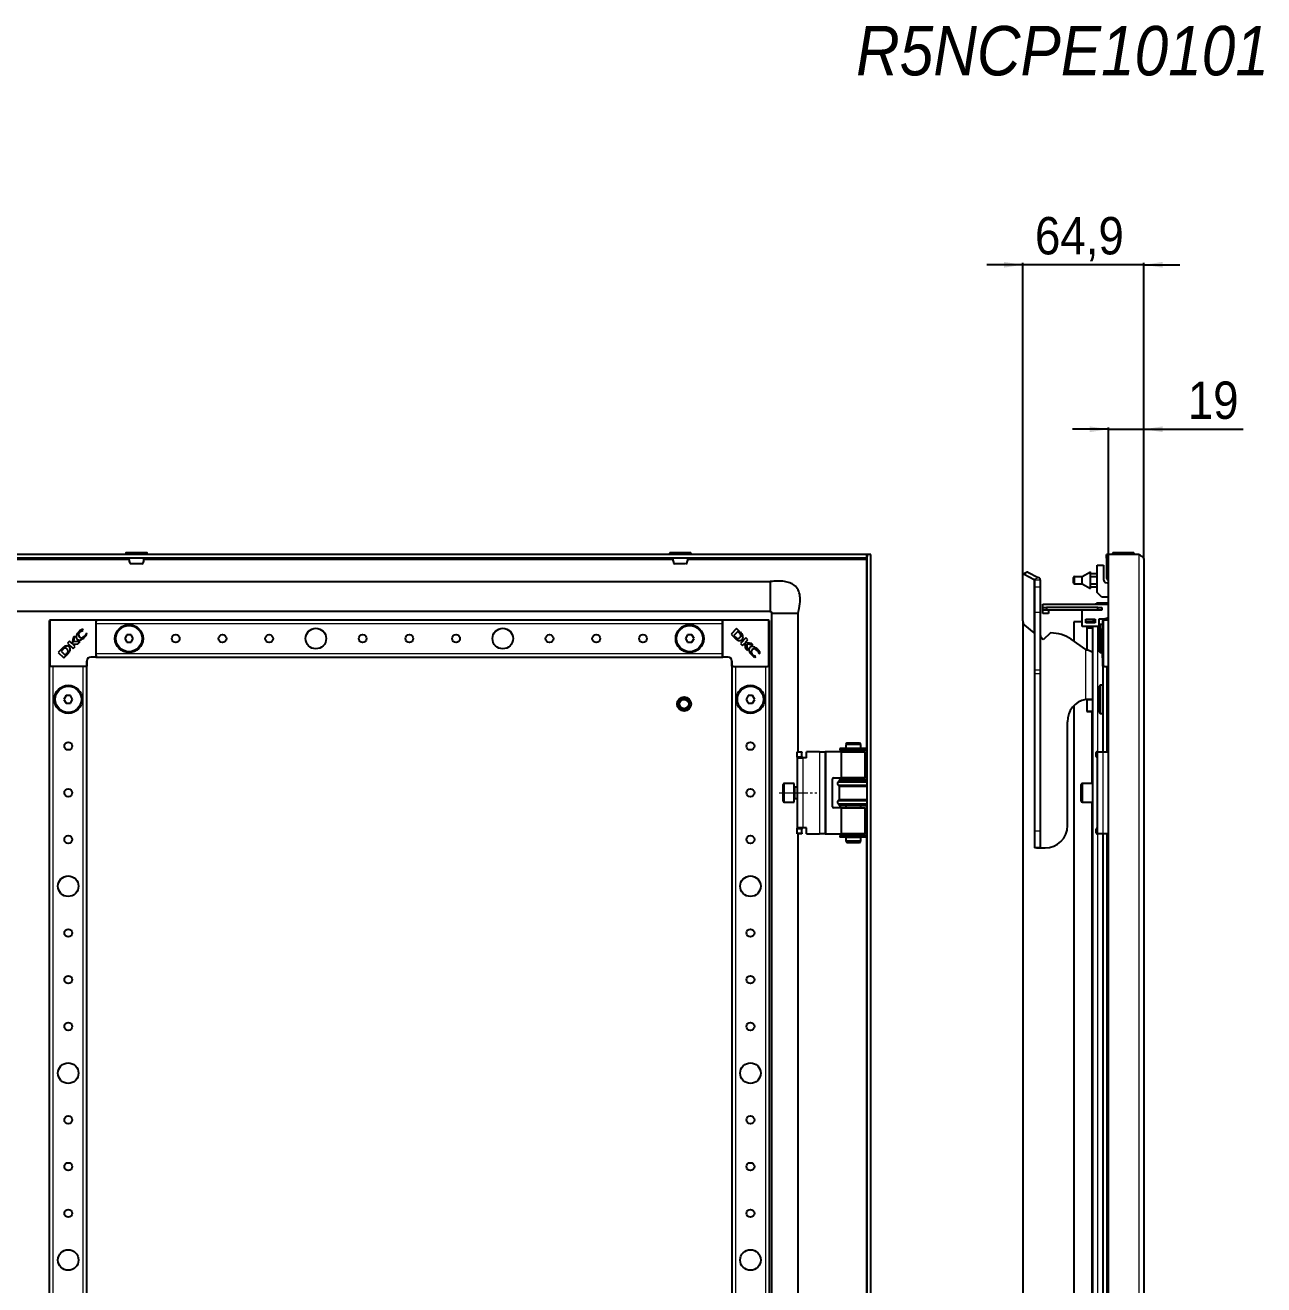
# Model space of a CAD drawing. Header units: millimetres. Extents: x -834 to 1639, y -465 to 1013.
# Drawn here: x -192 to 470, y 339 to 1013 of the extents above; entities that cross this region are included whole.
import ezdxf

# ---------------------------------------------------------------- set-up
doc = ezdxf.new("R2010")
doc.units = ezdxf.units.MM
doc.linetypes.add('SLD-Осевая', pattern=[19.05, 15.24, -1.27, 1.27, -1.27])
doc.linetypes.add('SLD-Сплошная', pattern=[0])
doc.layers.add('FORMAT', color=7, linetype='SLD-Сплошная')
doc.styles.add('SLDTEXTSTYLE0', font='GOTHICI.TTF', dxfattribs={"width": 0.913})
doc.styles.add('SLDTEXTSTYLE1', font='GOTHIC.TTF', dxfattribs={"width": 0.913})
doc.dimstyles.new('SLDDIMSTYLE1', dxfattribs={"dimtxt": 20, "dimasz": 10, "dimexe": 0, "dimexo": 0.0625, "dimgap": 5, "dimtad": 2, "dimdec": 1, "dimrnd": 1e-09, "dimzin": 12, "dimdsep": 46, "dimtxsty": 'SLDTEXTSTYLE0', "dimsah": 1, "dimcen": 0.09, "dimadec": 0, "dimazin": 3, "dimtfac": 1, "dimtmove": 0, "dimatfit": 0, "dimfxl": 0, "dimfrac": 2, "dimtolj": 1, "dimtzin": 12, "dimarcsym": 0})

# ---------------------------------------------------------------- blocks, each defined once
blk = doc.blocks.new('_D_3')
at = {"layer": 'FORMAT'}
for p, q in [((341.45, 884.85), (322.22, 884.85)), ((341.45, 718.78), (341.45, 885.85)), ((406.32, 884.85), (341.45, 884.85)), ((406.32, 727.26), (406.32, 885.85)), ((406.32, 884.85), (425.55, 884.85))]:
    blk.add_line(p, q, dxfattribs=at)
for points in [[(341.45, 884.85), (331.45, 886.39), (331.45, 883.31)], [(406.32, 884.85), (416.32, 883.31), (416.32, 886.39)]]:
    blk.add_solid(points, dxfattribs=at)
at = {"layer": 'FORMAT', "insert": (348.02, 910.4), "char_height": 20, "attachment_point": 1, "style": 'SLDTEXTSTYLE1'}
blk.add_mtext('64,9', dxfattribs=at)
blk = doc.blocks.new('_D_4')
at = {"layer": 'FORMAT'}
for p, q in [((387.32, 796.85), (368.09, 796.85)), ((387.32, 729.86), (387.32, 797.85)), ((387.32, 796.85), (406.32, 796.85)), ((406.32, 727.26), (406.32, 797.85)), ((406.32, 796.85), (459.35, 796.85))]:
    blk.add_line(p, q, dxfattribs=at)
for points in [[(387.32, 796.85), (377.32, 798.39), (377.32, 795.31)], [(406.32, 796.85), (416.32, 795.31), (416.32, 798.39)]]:
    blk.add_solid(points, dxfattribs=at)
at = {"layer": 'FORMAT', "insert": (429.8, 822.4), "char_height": 20, "attachment_point": 1, "style": 'SLDTEXTSTYLE1'}
blk.add_mtext('19', dxfattribs=at)
blk = doc.blocks.new('_D_5')
at = {"layer": 'FORMAT'}
for p, q in [((341.45, 694.28), (341.45, -365.15)), ((426.53, 175.34), (426.53, -365.15)), ((341.45, -364.15), (322.22, -364.15)), ((426.53, -364.15), (341.45, -364.15)), ((426.53, -364.15), (445.76, -364.15))]:
    blk.add_line(p, q, dxfattribs=at)
for points in [[(341.45, -364.15), (331.45, -362.61), (331.45, -365.69)], [(426.53, -364.15), (436.53, -365.69), (436.53, -362.61)]]:
    blk.add_solid(points, dxfattribs=at)
at = {"layer": 'FORMAT', "insert": (358.13, -338.6), "char_height": 20, "attachment_point": 1, "style": 'SLDTEXTSTYLE1'}
blk.add_mtext('85,1', dxfattribs=at)

msp = doc.modelspace()

# ---------------------------------------------------------------- linework, layer by layer
at = {"color": 7, "linetype": 'SLD-Сплошная', "lineweight": 25}
for p, q in [((257.98, 729.85), (-232.42, 729.85)), ((257.98, 727.85), (-232.42, 727.85)), ((-138.47, 730.6), (-138.47, 729.85)), ((-138.22, 730.85), (-135.73, 730.85)), ((-135.73, 730.85), (-127.22, 730.85)), ((-126.97, 729.85), (-126.97, 730.6)), ((152.53, 730.6), (152.53, 729.85)), ((152.78, 730.85), (163.78, 730.85)), ((164.03, 729.85), (164.03, 730.6)), ((257.87, 727.85), (257.68, 727.25)), ((257.98, 727.85), (257.98, 729.85)), ((260.28, 729.85), (258.28, 729.85)), ((258.28, -225.15), (258.28, 729.85)), ((260.28, -225.15), (260.28, 729.85)), ((386.32, 727.85), (386.32, 729.85)), ((387.32, 729.85), (386.32, 729.85)), ((387.32, 727.85), (386.32, 727.85)), ((386.32, 727.85), (386.32, 717.21)), ((387.32, -225.15), (387.32, 729.85)), ((403.72, 729.85), (387.32, 729.85)), ((389.57, 730.6), (389.57, 729.85)), ((389.82, 730.85), (400.82, 730.85)), ((401.07, 729.85), (401.07, 730.6)), ((-129.64, 724.85), (-135.83, 724.85)), ((381.22, 709.55), (381.22, 724.05)), ((381.22, 724.05), (384.72, 724.05)), ((384.72, 724.05), (384.72, 716.33)), ((406.32, 727.25), (406.32, -222.55)), ((-226.72, 715.35), (206.28, 715.35)), ((341.45, 694.29), (341.45, 718.77)), ((343.83, 720.37), (341.71, 719.31)), ((342.16, 719.28), (347.66, 716.54)), ((344.28, 720.35), (349.78, 717.6)), ((347.83, 716.32), (347.83, 712.31)), ((350.83, 716.32), (350.83, 712.31)), ((368.72, 714.59), (368.72, 717.6)), ((369.22, 718.1), (373.22, 718.1)), ((373.22, 718.1), (377.72, 720.59)), ((373.22, 714.09), (373.22, 718.1)), ((377.72, 718.03), (377.72, 720.59)), ((377.72, 719.59), (381.22, 719.59)), ((377.72, 718.09), (381.22, 718.09)), ((377.72, 714.15), (377.72, 718.03)), ((385.81, 714.89), (387.32, 714.45)), ((386.32, 717.21), (387.32, 715.88)), ((347.83, 712.31), (347.83, 698.8)), ((350.83, 712.31), (350.83, 698.8)), ((369.22, 714.09), (373.22, 714.09)), ((373.22, 714.09), (377.72, 711.59)), ((377.72, 711.59), (377.72, 714.15)), ((377.72, 714.09), (381.22, 714.09)), ((377.72, 712.59), (381.22, 712.59)), ((383.72, 707.05), (381.22, 709.55)), ((352.22, 701.55), (352.22, 703.25)), ((352.22, 703.25), (387.32, 703.25)), ((352.22, 700.05), (352.22, 701.55)), ((352.22, 701.55), (354.22, 701.55)), ((354.22, 701.55), (354.22, 700.05)), ((381.72, 701.55), (354.22, 701.55)), ((380.82, 703.25), (380.82, 703.85)), ((380.82, 703.85), (381.31, 703.85)), ((381.31, 703.85), (381.31, 703.25)), ((387.32, 703.85), (381.31, 703.85)), ((381.72, 700.05), (381.72, 701.55)), ((381.72, 701.55), (383.72, 701.55)), ((387.32, 707.05), (383.72, 707.05)), ((383.72, 701.55), (383.72, 700.05)), ((206.28, 699.35), (-223.97, 699.35)), ((-179.22, 670.15), (-179.22, 694.55)), ((-178.92, 694.85), (-154.52, 694.85)), ((-154.22, 694.85), (180.78, 694.85)), ((-154.22, 694.55), (-154.22, 694.85)), ((-154.22, 694.55), (-154.22, 693.91)), ((180.78, 694.55), (180.78, 694.85)), ((180.78, 693.91), (180.78, 694.55)), ((181.08, 694.85), (205.48, 694.85)), ((205.78, 694.55), (205.78, 670.15)), ((207.28, -193.65), (207.28, 698.35)), ((221.28, 624.35), (221.28, 698.35)), ((347.83, 698.8), (347.83, 667.91)), ((350.83, 698.8), (350.83, 667.91)), ((352.22, 698.25), (352.22, 700.05)), ((354.22, 700.05), (352.22, 700.05)), ((355.22, 698.25), (352.22, 698.25)), ((381.72, 700.05), (354.22, 700.05)), ((355.22, 700.05), (355.22, 698.25)), ((373.22, 691.25), (373.22, 700.05)), ((375.22, 693.25), (375.22, 695.25)), ((375.22, 695.25), (380.22, 695.25)), ((380.22, 695.25), (380.22, 693.25)), ((383.72, 700.05), (381.72, 700.05)), ((385.07, 695.25), (382.22, 695.25)), ((382.22, 695.25), (382.22, 691.25)), ((384.32, 670.15), (384.32, 694.55)), ((384.62, 694.85), (387.32, 694.85)), ((387.32, 695.9), (385.07, 695.25)), ((-161.29, 689.31), (-161.62, 690)), ((-161.42, 689.17), (-161.29, 689.31)), ((-159.47, 687.74), (-159.58, 687.63)), ((-159.23, 687.23), (-159.47, 687.74)), ((-154.22, 692.85), (-154.22, 693.91)), ((-154.22, 676.85), (-154.22, 692.85)), ((180.78, 692.85), (180.78, 693.91)), ((180.78, 676.85), (180.78, 692.85)), ((188.38, 690.21), (185.42, 687.25)), ((189.09, 688.68), (186.9, 686.5)), ((190.37, 688.21), (188.38, 690.21)), ((189.83, 687.96), (189.09, 688.68)), ((347.66, 688.01), (342.54, 692.06)), ((356.37, 687.85), (352.43, 684.21)), ((368.82, 693.85), (368.82, 683.54)), ((373.22, 693.85), (368.82, 693.85)), ((382.22, 691.25), (373.22, 691.25)), ((378.22, 693.85), (375.22, 693.85)), ((380.22, 693.25), (375.22, 693.25)), ((378.82, 690.7), (375.82, 690.7)), ((375.82, 690.7), (375.82, 690.17)), ((375.82, 690.17), (375.82, 678.88)), ((378.82, 693.85), (378.22, 693.85)), ((378.82, 693.85), (378.82, 693.25)), ((378.82, 691.25), (378.82, -159.91)), ((382.82, 692.35), (382.32, 691.85)), ((382.32, 677.85), (382.32, 691.85)), ((384.32, 692.35), (382.82, 692.35)), ((382.82, 692.35), (382.82, 677.35)), ((384.12, 690.21), (384.32, 690.21)), ((384.12, 688.21), (384.12, 690.21)), ((384.12, 688.21), (384.32, 688.21)), ((384.12, 686.25), (384.12, 688.21)), ((-168.53, 683.51), (-169.57, 682.46)), ((-169.57, 682.46), (-166.61, 679.5)), ((-167.14, 682.12), (-168.53, 683.51)), ((-166.65, 685.39), (-167.14, 682.12)), ((-166.8, 681.81), (-164.14, 681.98)), ((-165.55, 680.56), (-166.8, 681.81)), ((-165.85, 686.18), (-166.65, 685.39)), ((-166.32, 683.09), (-165.85, 686.18)), ((-162.85, 683.27), (-166.32, 683.09)), ((-164.14, 681.98), (-162.85, 683.27)), ((-137.88, 686.85), (-139.03, 684.85)), ((-139.03, 684.85), (-137.88, 682.85)), ((-135.57, 686.85), (-137.88, 686.85)), ((-137.88, 682.85), (-135.57, 682.85)), ((-134.41, 684.85), (-135.57, 686.85)), ((-135.57, 682.85), (-134.41, 684.85)), ((162.12, 686.85), (160.97, 684.85)), ((160.97, 684.85), (162.12, 682.85)), ((164.43, 686.85), (162.12, 686.85)), ((162.12, 682.85), (164.43, 682.85)), ((165.59, 684.85), (164.43, 686.85)), ((164.43, 682.85), (165.59, 684.85)), ((185.42, 687.25), (187.31, 685.36)), ((186.9, 686.5), (187.58, 685.84)), ((187.31, 685.36), (187.33, 685.34)), ((193.39, 685.2), (190.43, 682.24)), ((190.43, 682.24), (191.49, 681.19)), ((191.49, 681.19), (192.73, 682.43)), ((192.73, 682.43), (192.9, 679.77)), ((193.04, 682.77), (194.43, 684.16)), ((196.31, 682.28), (193.04, 682.77)), ((194.43, 684.16), (193.39, 685.2)), ((194.01, 681.96), (197.11, 681.48)), ((194.19, 678.48), (194.01, 681.96)), ((197.11, 681.48), (196.31, 682.28)), ((352.43, 684.21), (351.13, 685.61)), ((375.22, 679.05), (367.46, 684.49)), ((384.09, 683.79), (384.12, 683.79)), ((384.12, 686.25), (384.32, 686.25)), ((384.12, 685.2), (384.32, 685.2)), ((384.12, 684.16), (384.12, 685.2)), ((384.12, 684.16), (384.32, 684.16)), ((384.12, 682.77), (384.12, 684.16)), ((384.12, 682.77), (384.32, 682.77)), ((384.12, 682.28), (384.12, 682.77)), ((384.12, 682.28), (384.32, 682.28)), ((384.12, 681.48), (384.12, 682.28)), ((384.12, 681.48), (384.32, 681.48)), ((384.12, 680.7), (384.12, 681.48)), ((-172.58, 679.45), (-174.58, 677.46)), ((-174.58, 677.46), (-171.62, 674.5)), ((-172.33, 678.9), (-173.05, 678.16)), ((-173.05, 678.16), (-170.87, 675.98)), ((-171.62, 674.5), (-169.73, 676.39)), ((-170.87, 675.98), (-170.21, 676.66)), ((-169.73, 676.39), (-169.71, 676.41)), ((-166.61, 679.5), (-165.55, 680.56)), ((-154.52, 674.85), (-157.22, 674.85)), ((-154.22, 675.8), (-154.22, 676.85)), ((-154.22, 675.8), (-154.22, 675.15)), ((-154.22, 674.85), (-154.22, 675.15)), ((-154.22, 674.85), (180.78, 674.85)), ((180.78, 675.8), (180.78, 676.85)), ((180.78, 675.15), (180.78, 675.8)), ((180.78, 674.85), (180.78, 675.15)), ((183.78, 674.85), (181.08, 674.85)), ((192.9, 679.77), (194.19, 678.48)), ((198.15, 674.86), (198.66, 675.1)), ((198.66, 675.1), (198.55, 675.21)), ((200.1, 677.05), (200.23, 676.92)), ((200.23, 676.92), (200.92, 677.25)), ((378.52, 677.85), (378.82, 677.85)), ((382.32, 677.85), (382.82, 677.35)), ((382.82, 677.35), (384.12, 677.35)), ((384.32, 680.57), (384.09, 680.57)), ((384.12, 676.92), (384.12, 677.25)), ((384.12, 677.25), (384.32, 677.25)), ((384.12, 676.92), (384.32, 676.92)), ((384.12, 676.24), (384.12, 676.89)), ((384.12, 676.24), (384.32, 676.24)), ((384.12, 675.21), (384.32, 675.21)), ((384.12, 675.1), (384.12, 675.21)), ((384.12, 675.1), (384.32, 675.1)), ((384.12, 674.86), (384.12, 675.1)), ((384.12, 674.86), (384.32, 674.86)), ((384.12, 674.5), (384.12, 674.86)), ((384.12, 674.5), (384.32, 674.5)), ((-179.22, -165.15), (-179.22, 669.85)), ((-178.92, 669.85), (-179.22, 669.85)), ((-178.28, 669.85), (-178.92, 669.85)), ((-177.22, 669.85), (-178.28, 669.85)), ((-161.22, 669.85), (-177.22, 669.85)), ((-160.17, 669.85), (-161.22, 669.85)), ((-159.52, 669.85), (-160.17, 669.85)), ((-159.22, 669.85), (-159.52, 669.85)), ((-159.22, 672.85), (-159.22, 670.15)), ((-159.22, -165.15), (-159.22, 669.85)), ((185.78, 670.15), (185.78, 672.85)), ((185.78, 669.85), (185.78, -165.15)), ((185.78, 669.85), (186.08, 669.85)), ((186.72, 669.85), (186.08, 669.85)), ((186.72, 669.85), (187.78, 669.85)), ((187.78, 669.85), (203.78, 669.85)), ((203.78, 669.85), (204.83, 669.85)), ((205.48, 669.85), (204.83, 669.85)), ((205.48, 669.85), (205.78, 669.85)), ((205.78, 669.85), (205.78, -165.15)), ((347.83, 667.91), (347.83, 665.91)), ((350.83, 667.91), (350.83, 665.91)), ((384.32, 669.85), (384.32, 624.35)), ((384.32, 669.85), (384.62, 669.85)), ((385.27, 669.85), (384.62, 669.85)), ((385.27, 669.85), (386.32, 669.85)), ((386.32, 669.85), (387.32, 669.85)), ((347.83, 665.91), (347.83, 581.85)), ((350.83, 665.91), (350.83, 581.85)), ((-170.38, 654.35), (-171.53, 652.35)), ((-168.07, 654.35), (-170.38, 654.35)), ((-166.91, 652.35), (-168.07, 654.35)), ((194.62, 654.35), (193.47, 652.35)), ((196.93, 654.35), (194.62, 654.35)), ((198.09, 652.35), (196.93, 654.35)), ((382.82, 659.85), (382.32, 659.35)), ((382.32, 645.35), (382.32, 659.35)), ((384.32, 659.85), (382.82, 659.85)), ((382.82, 659.85), (382.82, 644.85)), ((-171.53, 652.35), (-170.38, 650.35)), ((-170.38, 650.35), (-168.07, 650.35)), ((-168.07, 650.35), (-166.91, 652.35)), ((193.47, 652.35), (194.62, 650.35)), ((194.62, 650.35), (196.93, 650.35)), ((196.93, 650.35), (198.09, 652.35)), ((368.82, 648.97), (368.82, -144.26)), ((378.82, 652.1), (375.82, 652.1)), ((375.82, 652.1), (375.82, 645.95)), ((365.43, 584.85), (365.43, 640.35)), ((375.82, 645.95), (375.82, 645.81)), ((375.82, 645.81), (378.82, 645.81)), ((382.32, 645.35), (382.82, 644.85)), ((382.82, 644.85), (384.32, 644.85)), ((247.35, 629.1), (246.78, 628.1)), ((246.78, 628.1), (246.78, 626.1)), ((254.78, 628.1), (246.78, 628.1)), ((247.35, 629.1), (254.2, 629.1)), ((254.78, 628.1), (254.2, 629.1)), ((254.78, 626.1), (254.78, 628.1)), ((220.73, 624.35), (223.23, 624.35)), ((220.73, 623.85), (220.73, 624.35)), ((220.73, 621.85), (220.73, 623.85)), ((220.73, 621.35), (220.73, 621.85)), ((223.23, 621.35), (220.73, 621.35)), ((220.73, 621.35), (220.73, 621.05)), ((220.73, 621.05), (223.73, 621.05)), ((220.73, 621.05), (220.73, 583.65)), ((223.23, 624.35), (223.23, 623.85)), ((223.23, 621.85), (223.23, 623.85)), ((223.23, 621.85), (223.23, 621.35)), ((223.23, 621.05), (223.23, 621.35)), ((225.73, 621.05), (223.73, 621.05)), ((232.73, 624.35), (225.73, 624.35)), ((225.73, 621.05), (225.73, 624.35)), ((232.73, 624.35), (235.73, 624.35)), ((235.73, 624.35), (235.73, 580.35)), ((236.23, 624.35), (235.73, 624.35)), ((244.33, 624.35), (236.23, 624.35)), ((243.63, 626.05), (243.63, 625.15)), ((257.93, 626.05), (243.63, 626.05)), ((257.93, 625.15), (243.63, 625.15)), ((244.33, 624.35), (244.33, 610.35)), ((244.33, 624.35), (257.23, 624.35)), ((246.78, 626.1), (254.78, 626.1)), ((246.78, 625.1), (246.78, 624.35)), ((246.78, 625.1), (254.78, 625.1)), ((247.28, 626.1), (247.28, 626.05)), ((247.28, 625.15), (247.28, 625.1)), ((254.28, 626.05), (254.28, 626.1)), ((254.28, 625.1), (254.28, 625.15)), ((254.78, 624.35), (254.78, 625.1)), ((257.23, 610.35), (257.23, 624.35)), ((257.93, 625.15), (257.93, 626.05)), ((380.77, 621.85), (380.77, 623.85)), ((381.27, 624.35), (381.27, 580.35)), ((381.27, 624.35), (384.27, 624.35)), ((384.27, 624.35), (387.32, 624.35)), ((213.23, 602.35), (213.23, 606.75)), ((219.23, 607.35), (213.83, 607.35)), ((219.23, 602.35), (219.23, 607.35)), ((239.73, 594.85), (239.73, 609.85)), ((240.23, 610.35), (244.33, 610.35)), ((243.28, 608.75), (242.58, 608.07)), ((242.58, 606.64), (243.28, 605.95)), ((243.28, 609.35), (243.28, 608.75)), ((258.28, 609.35), (243.28, 609.35)), ((243.28, 608.75), (258.28, 608.75)), ((257.23, 610.35), (244.33, 610.35)), ((246.78, 610.35), (246.78, 609.35)), ((254.78, 609.35), (254.78, 610.35)), ((372.82, 597.95), (372.82, 606.75)), ((378.82, 607.35), (373.42, 607.35)), ((213.23, 597.95), (213.23, 602.35)), ((219.23, 597.35), (219.23, 602.35)), ((220.73, 605.35), (219.48, 605.35)), ((243.28, 605.95), (243.28, 598.75)), ((243.28, 605.95), (258.28, 605.95)), ((213.83, 597.35), (219.23, 597.35)), ((219.48, 599.35), (220.73, 599.35)), ((244.33, 594.35), (240.23, 594.35)), ((243.28, 598.75), (242.58, 598.07)), ((242.58, 596.64), (243.28, 595.95)), ((243.28, 598.75), (258.28, 598.75)), ((243.28, 595.95), (243.28, 595.35)), ((243.28, 595.95), (258.28, 595.95)), ((258.28, 595.35), (243.28, 595.35)), ((244.33, 594.35), (244.33, 580.35)), ((244.33, 594.35), (257.23, 594.35)), ((246.78, 595.35), (246.78, 594.35)), ((254.78, 594.35), (254.78, 595.35)), ((257.23, 580.35), (257.23, 594.35)), ((373.42, 597.35), (378.82, 597.35)), ((223.73, 583.65), (220.73, 583.65)), ((220.73, 583.65), (220.73, 583.35)), ((220.73, 583.35), (223.23, 583.35)), ((220.73, 582.85), (220.73, 583.35)), ((220.73, 580.85), (220.73, 582.85)), ((220.73, 580.35), (220.73, 580.85)), ((223.23, 580.35), (220.73, 580.35)), ((221.28, -75.65), (221.28, 580.35)), ((223.23, 583.35), (223.23, 583.65)), ((223.23, 583.35), (223.23, 582.85)), ((223.23, 580.85), (223.23, 582.85)), ((223.23, 580.85), (223.23, 580.35)), ((225.73, 583.65), (223.73, 583.65)), ((225.73, 580.35), (225.73, 583.65)), ((225.73, 580.35), (232.73, 580.35)), ((235.73, 580.35), (232.73, 580.35)), ((235.73, 580.35), (236.23, 580.35)), ((236.23, 580.35), (244.33, 580.35)), ((257.23, 580.35), (244.33, 580.35)), ((246.78, 580.35), (246.78, 579.6)), ((246.78, 579.6), (254.78, 579.6)), ((247.28, 579.6), (247.28, 579.55)), ((254.28, 579.55), (254.28, 579.6)), ((254.78, 579.6), (254.78, 580.35)), ((347.83, 581.85), (347.83, 572.88)), ((350.83, 581.85), (350.83, 572.88)), ((380.77, 580.85), (380.77, 582.85)), ((384.27, 580.35), (381.27, 580.35)), ((387.32, 580.35), (384.27, 580.35)), ((384.32, 580.35), (384.32, -75.65)), ((243.63, 579.55), (243.63, 578.65)), ((257.93, 579.55), (243.63, 579.55)), ((257.93, 578.65), (243.63, 578.65)), ((246.78, 578.6), (246.78, 576.6)), ((246.78, 578.6), (254.78, 578.6)), ((246.78, 576.6), (247.35, 575.6)), ((246.78, 576.6), (247, 576.6)), ((247, 576.6), (254.78, 576.6)), ((247.28, 578.65), (247.28, 578.6)), ((247.55, 575.6), (247.35, 575.6)), ((254.2, 575.6), (247.55, 575.6)), ((254.2, 575.6), (254.78, 576.6)), ((254.28, 578.6), (254.28, 578.65)), ((254.78, 576.6), (254.78, 578.6)), ((257.93, 578.65), (257.93, 579.55)), ((350.83, 572.88), (347.83, 572.88)), ((348.8, 572.85), (350.92, 572.85)), ((351.13, 572.85), (350.92, 572.85)), ((351.13, 572.85), (353.43, 572.85))]:
    msp.add_line(p, q, dxfattribs=at)
at = {"color": 7, "linetype": 'SLD-Сплошная', "lineweight": 18}
for p, q in [((-135.87, 730.6), (-138.47, 730.6)), ((-126.97, 730.6), (-135.87, 730.6)), ((164.03, 730.6), (152.53, 730.6)), ((401.07, 730.6), (389.57, 730.6)), ((403.72, -225.15), (403.72, 729.85)), ((-232.12, 727.25), (-136.69, 727.25)), ((-128.75, 727.25), (154.31, 727.25)), ((162.25, 727.25), (257.68, 727.25)), ((257.68, 727.25), (257.68, 626.05)), ((344.28, 720.35), (342.16, 719.28)), ((347.66, 716.54), (349.78, 717.6)), ((347.66, 688.01), (347.66, 716.54)), ((347.83, 716.32), (350.83, 716.32)), ((369.22, 718.1), (369.22, 714.09)), ((350.83, 712.31), (347.83, 712.31)), ((-178.92, 694.55), (-179.22, 694.55)), ((-178.92, 694.55), (-178.92, 694.85)), ((-178.92, 694.55), (-178.92, 670.15)), ((-154.52, 694.55), (-178.92, 694.55)), ((-154.52, 694.85), (-154.52, 694.55)), ((-154.52, 675.15), (-154.52, 694.55)), ((-154.22, 694.55), (-154.52, 694.55)), ((181.08, 694.55), (180.78, 694.55)), ((181.08, 694.55), (181.08, 694.85)), ((181.08, 694.55), (181.08, 675.15)), ((205.48, 694.55), (181.08, 694.55)), ((205.48, 694.55), (205.48, 694.85)), ((205.48, 670.15), (205.48, 694.55)), ((205.48, 694.55), (205.78, 694.55)), ((350.83, 698.8), (347.83, 698.8)), ((384.32, 694.55), (384.62, 694.55)), ((384.62, 694.85), (384.62, 694.55)), ((387.32, 694.55), (384.62, 694.55)), ((384.62, 694.55), (384.62, 670.15)), ((-154.22, 692.85), (180.78, 692.85)), ((378.82, 690.17), (375.82, 690.17)), ((378.22, 693.85), (378.22, 693.25)), ((378.22, 691.25), (378.22, 690.7)), ((381.42, 691.25), (381.42, 624.35)), ((351.13, 572.85), (351.13, 685.61)), ((-157.22, 675.15), (-154.52, 675.15)), ((-157.22, 674.85), (-157.22, 675.15)), ((-154.52, 675.15), (-154.52, 674.85)), ((-154.22, 675.15), (-154.52, 675.15)), ((-154.22, 676.85), (180.78, 676.85)), ((181.08, 675.15), (180.78, 675.15)), ((181.08, 675.15), (183.78, 675.15)), ((181.08, 674.85), (181.08, 675.15)), ((183.78, 674.85), (183.78, 675.15)), ((375.22, 652.21), (375.22, 679.05)), ((384.12, 678.98), (384.32, 678.98)), ((-178.92, 670.15), (-179.22, 670.15)), ((-178.92, 670.15), (-159.52, 670.15)), ((-178.92, 670.15), (-178.92, 669.85)), ((-177.22, -165.15), (-177.22, 669.85)), ((-161.22, -165.15), (-161.22, 669.85)), ((-159.52, 670.15), (-159.52, 672.85)), ((-159.22, 672.85), (-159.52, 672.85)), ((-159.52, 670.15), (-159.52, 669.85)), ((-159.22, 670.15), (-159.52, 670.15)), ((185.78, 672.85), (186.08, 672.85)), ((186.08, 670.15), (185.78, 670.15)), ((186.08, 672.85), (186.08, 670.15)), ((186.08, 670.15), (205.48, 670.15)), ((186.08, 669.85), (186.08, 670.15)), ((187.78, 669.85), (187.78, -165.15)), ((203.78, 669.85), (203.78, -165.15)), ((205.48, 669.85), (205.48, 670.15)), ((205.78, 670.15), (205.48, 670.15)), ((350.83, 667.91), (347.83, 667.91)), ((384.62, 670.15), (384.32, 670.15)), ((384.62, 670.15), (384.62, 669.85)), ((384.62, 670.15), (387.32, 670.15)), ((386.32, 669.85), (386.32, 624.35)), ((350.83, 665.91), (347.83, 665.91)), ((378.82, 645.95), (375.82, 645.95)), ((378.22, 645.81), (378.22, 607.35)), ((223.23, 623.85), (220.73, 623.85)), ((220.73, 621.85), (223.23, 621.85)), ((223.73, 621.05), (223.73, 583.65)), ((232.73, 624.35), (232.73, 580.35)), ((236.23, 580.35), (236.23, 624.35)), ((257.68, 625.15), (257.68, 609.35)), ((384.27, 624.35), (384.27, 580.35)), ((213.83, 607.35), (213.83, 602.35)), ((242.58, 608.07), (258.28, 608.07)), ((242.58, 606.64), (258.28, 606.64)), ((373.42, 607.35), (373.42, 597.35)), ((213.83, 602.35), (213.83, 597.35)), ((219.48, 605.35), (219.48, 599.35)), ((242.58, 598.07), (258.28, 598.07)), ((242.58, 596.64), (258.28, 596.64)), ((257.68, 595.35), (257.68, 579.55)), ((378.22, 597.35), (378.22, -92.65)), ((223.23, 582.85), (220.73, 582.85)), ((220.73, 580.85), (223.23, 580.85)), ((350.83, 581.85), (347.83, 581.85)), ((381.42, 580.35), (381.42, -75.65)), ((386.32, 580.35), (386.32, -75.65)), ((257.68, 578.65), (257.68, -73.95))]:
    msp.add_line(p, q, dxfattribs=at)
at = {"color": 7, "linetype": 'SLD-Сплошная', "lineweight": 25, "flags": 128}
msp.add_lwpolyline([(341.45, 718.77), (341.47, 718.93), (341.51, 719.08), (341.57, 719.19), (341.66, 719.28), (341.77, 719.34), (341.89, 719.35), (342.02, 719.34), (342.16, 719.28)], dxfattribs=at)
at = {"color": 7, "linetype": 'SLD-Сплошная', "lineweight": 25}
for centre, radius in [((-136.72, 684.85), 7.5), ((-136.72, 684.85), 7), ((-36.72, 684.85), 5.5), ((63.28, 684.85), 5.5), ((163.28, 684.85), 7.5), ((163.28, 684.85), 7), ((-111.72, 684.85), 2.1), ((-86.72, 684.85), 2.1), ((-61.72, 684.85), 2.1), ((-11.72, 684.85), 2.1), ((13.28, 684.85), 2.1), ((38.28, 684.85), 2.1), ((88.28, 684.85), 2.1), ((113.28, 684.85), 2.1), ((138.28, 684.85), 2.1), ((-169.22, 652.35), 7.5), ((-169.22, 652.35), 7), ((195.78, 652.35), 7.5), ((195.78, 652.35), 7), ((160.28, 649.85), 3.75), ((160.28, 649.85), 3), ((160.28, 649.85), 2.5), ((-169.22, 627.35), 2.1), ((195.78, 627.35), 2.1), ((-169.22, 602.35), 2.1), ((195.78, 602.35), 2.1), ((-169.22, 577.35), 2.1), ((195.78, 577.35), 2.1), ((-169.22, 552.35), 5.5), ((195.78, 552.35), 5.5), ((-169.22, 527.35), 2.1), ((195.78, 527.35), 2.1), ((-169.22, 502.35), 2.1), ((195.78, 502.35), 2.1), ((-169.22, 477.35), 2.1), ((195.78, 477.35), 2.1), ((-169.22, 452.35), 5.5), ((195.78, 452.35), 5.5), ((-169.22, 427.35), 2.1), ((195.78, 427.35), 2.1), ((-169.22, 402.35), 2.1), ((195.78, 402.35), 2.1), ((-169.22, 377.35), 2.1), ((195.78, 377.35), 2.1), ((-169.22, 352.35), 5.5), ((195.78, 352.35), 5.5)]:
    msp.add_circle(centre, radius, dxfattribs=at)
for centre, radius, start, end in [((-138.22, 730.6), 0.25, 90, 180), ((-127.22, 730.6), 0.25, 0, 90), ((152.78, 730.6), 0.25, 90, 180), ((163.78, 730.6), 0.25, 0, 90), ((389.82, 730.6), 0.25, 90, 180), ((400.82, 730.6), 0.25, 0, 90), ((-135.83, 725.35), 0.5, 194.5352, 270.00185), ((-129.61, 725.35), 0.5, 269.97724, 344.9354), ((155.17, 725.35), 0.5, 195.4585, 270.03634), ((161.39, 725.35), 0.5, 269.95404, 344.43901), ((344.03, 719.93), 0.489, 59.11421, 113.61803), ((347.57, 716.28), 0.266, 8.41625, 70.8623), ((349.26, 716.09), 1.59, 8.41625, 70.8623), ((369.22, 717.6), 0.5, 90, 180), ((369.22, 714.59), 0.5, 180, 270), ((386.22, 716.33), 1.5, 180, 254), ((-178.92, 694.55), 0.3, 90, 180), ((-154.52, 694.55), 0.3, 0, 90), ((181.08, 694.55), 0.3, 90, 180), ((205.48, 694.55), 0.3, 0, 90), ((344.46, 694.38), 3.01, 181.68734, 230.32891), ((384.62, 694.55), 0.3, 90, 180), ((-161.71, 686.86), 1.97, 128.45405, 215.887), ((185.36, 683.78), 6.12, 36.98881, 43.07444), ((187.17, 684.55), 4.87, 20.34448, 48.77765), ((356.37, 667.85), 20, 56.30993, 90), ((-168.92, 676.24), 4.87, 110.34448, 138.77765), ((-162.15, 687.26), 1.94, 233.30966, 322.34638), ((-168.15, 674.43), 6.12, 126.98881, 133.07444), ((-157.22, 672.85), 2, 90, 180), ((-154.52, 675.15), 0.3, 270, 0), ((181.08, 675.15), 0.3, 180, 270), ((183.78, 672.85), 2, 0, 90), ((198.18, 677.78), 1.94, 143.30966, 232.34638), ((197.78, 677.34), 1.97, 38.45405, 125.887), ((-178.92, 670.15), 0.3, 180, 270), ((-159.52, 670.15), 0.3, 270, 0), ((186.08, 670.15), 0.3, 180, 270), ((205.48, 670.15), 0.3, 270, 0), ((384.62, 670.15), 0.3, 180, 270), ((377, 640.77), 11.58, 98.85875, 182.06888), ((381.27, 623.85), 0.5, 90, 180), ((381.27, 621.85), 0.5, 180, 270), ((213.83, 606.75), 0.6, 90, 180), ((240.23, 609.85), 0.5, 90, 180), ((243.28, 607.35), 1, 134.427, 225.573), ((373.42, 606.75), 0.6, 90, 180), ((219.48, 605.6), 0.25, 180, 270), ((213.83, 597.95), 0.6, 180, 270), ((219.48, 599.1), 0.25, 90, 180), ((240.23, 594.85), 0.5, 180, 270), ((243.28, 597.35), 1, 134.427, 225.573), ((373.42, 597.95), 0.6, 180, 270), ((353.43, 584.85), 12, 270, 0), ((381.27, 582.85), 0.5, 90, 180), ((381.27, 580.85), 0.5, 180, 270)]:
    msp.add_arc(centre, radius, start, end, dxfattribs=at)
at = {"color": 7, "linetype": 'SLD-Сплошная', "lineweight": 18}
for centre, start, end in [((-157.22, 672.85), 90, 180), ((183.78, 672.85), 0, 90)]:
    msp.add_arc(centre, 2.3, start, end, dxfattribs=at)
at = {"color": 7, "linetype": 'SLD-Сплошная', "lineweight": 25}
for points, knots in [([(-136.74, 727.85), (-136.74, 727.72), (-136.72, 726.81), (-136.5, 725.94), (-136.31, 725.2)], [0, 0, 0, 0, 0.14185, 1, 1, 1, 1]), ([(-129.13, 725.2), (-128.94, 725.94), (-128.72, 726.81), (-128.7, 727.72), (-128.7, 727.85)], [0, 0, 0, 0, 0.8581496, 1, 1, 1, 1]), ([(154.26, 727.85), (154.26, 727.72), (154.28, 726.81), (154.5, 725.94), (154.69, 725.2)], [0, 0, 0, 0, 0.14185, 1, 1, 1, 1]), ([(161.87, 725.2), (162.06, 725.94), (162.28, 726.81), (162.3, 727.72), (162.3, 727.85)], [0, 0, 0, 0, 0.85815, 1, 1, 1, 1]), ([(258.28, 729.85), (258.25, 729.42), (258.22, 728.86), (258.02, 728.3), (257.98, 728.17)], [0, 0, 0, 0, 0.773459, 1, 1, 1, 1]), ([(159.98, 724.85), (159.77, 724.85), (159.25, 724.85), (158.3, 724.85), (157.25, 724.85), (156.31, 724.85), (155.61, 724.85), (155.21, 724.85), (155.2, 724.85), (155.2, 724.85)], [0, 0, 0, 0, 0.1083674, 0.2652576, 0.4223974, 0.5794147, 0.7361958, 0.8928519, 1, 1, 1, 1]), ([(161, 724.85), (160.98, 724.85), (160.83, 724.85), (160.44, 724.85), (160.07, 724.85), (159.98, 724.85)], [0, 0, 0, 0, 0.1237582, 0.7918701, 1, 1, 1, 1]), ([(221.28, 698.35), (221.68, 700.03), (222.42, 703.07), (222.51, 707.39), (221.54, 710.94), (219.49, 713.39), (216.85, 714.81), (213.83, 715.55), (210.23, 715.76), (207.66, 715.5), (206.28, 715.35)], [0, 0, 0, 0, 0.176067, 0.318225, 0.435596, 0.543482, 0.633889, 0.737152, 0.858183, 1, 1, 1, 1]), ([(206.28, 715.35), (206.28, 715.32), (206.28, 715.26), (206.28, 714.62), (206.28, 713.15), (206.28, 710.96), (206.28, 708.96), (206.28, 707.35), (206.28, 705.75), (206.28, 703.74), (206.28, 701.57), (206.28, 700.05), (206.28, 699.65), (206.28, 699.52)], [0, 0, 0, 0, 0.0691652, 0.1363002, 0.2672913, 0.3982825, 0.4654174, 0.5345826, 0.6037478, 0.6708828, 0.8018739, 0.9328651, 1, 1, 1, 1]), ([(206.28, 699.52), (206.38, 699.5), (206.51, 699.48), (206.67, 699.41), (206.75, 699.36), (206.81, 699.29), (206.85, 699.22), (206.88, 699.15), (206.95, 698.98), (207.12, 698.89), (207.27, 698.67), (207.3, 698.46), (207.31, 698.35)], [0, 0, 0, 0, 0.146823, 0.2020406, 0.2476428, 0.2869104, 0.3235688, 0.360785, 0.4008303, 0.6285129, 0.7943203, 1, 1, 1, 1]), ([(206.28, 699.35), (206.5, 699.21), (206.9, 698.94), (207.16, 698.53), (207.28, 698.35)], [0, 0, 0, 0, 0.556114, 1, 1, 1, 1]), ([(208.26, 698.35), (207.96, 698.35), (207.51, 698.35), (207.42, 698.35), (207.39, 698.35)], [0, 0, 0, 0, 0.649139, 1, 1, 1, 1]), ([(378.82, 693.85), (378.86, 693.94), (378.92, 694.1), (379.46, 694.34), (379.92, 694.5), (380.21, 694.58), (380.22, 694.58)], [0, 0, 0, 0, 0.352514, 0.67205, 0.991571, 1, 1, 1, 1]), ([(-163.35, 688.76), (-163.68, 688.39), (-164.3, 687.69), (-164.85, 686.52), (-164.99, 685.58), (-164.83, 684.94), (-164.65, 684.71), (-164.56, 684.59)], [0, 0, 0, 0, 0.315674, 0.58952, 0.813199, 0.909026, 1, 1, 1, 1]), ([(-161.62, 690), (-161.96, 689.81), (-162.59, 689.47), (-163.11, 688.99), (-163.35, 688.76)], [0, 0, 0, 0, 0.5368, 1, 1, 1, 1]), ([(-162.94, 688.4), (-162.68, 688.62), (-162.23, 688.99), (-161.66, 689.12), (-161.42, 689.17)], [0, 0, 0, 0, 0.579608, 1, 1, 1, 1]), ([(-159.58, 687.63), (-159.73, 687.31), (-159.99, 686.74), (-160.42, 686.28), (-160.61, 686.07)], [0, 0, 0, 0, 0.547643, 1, 1, 1, 1]), ([(190.16, 685.48), (190.25, 685.57), (190.42, 685.75), (190.6, 686.03), (190.69, 686.3), (190.69, 686.63), (190.54, 687.03), (190.35, 687.31), (190.25, 687.46)], [0, 0, 0, 0, 0.176808, 0.319231, 0.43938, 0.552395, 0.749205, 1, 1, 1, 1]), ([(-168.57, 677.74), (-168.46, 677.94), (-168.26, 678.33), (-168.14, 678.96), (-168.18, 679.56), (-168.38, 680.09), (-168.74, 680.53), (-169.25, 680.82), (-169.91, 680.93), (-170.37, 680.85), (-170.62, 680.81)], [0, 0, 0, 0, 0.138091, 0.265455, 0.384013, 0.496103, 0.605759, 0.71979, 0.847662, 1, 1, 1, 1]), ([(-164.56, 684.59), (-164.39, 684.46), (-164.06, 684.17), (-163.36, 684.01), (-162.49, 684.14), (-161.41, 684.7), (-160.73, 685.34), (-160.33, 685.71)], [0, 0, 0, 0, 0.130532, 0.266031, 0.423997, 0.666819, 1, 1, 1, 1]), ([(-160.33, 685.71), (-160.08, 685.98), (-159.66, 686.44), (-159.35, 686.99), (-159.23, 687.23)], [0, 0, 0, 0, 0.5776526, 1, 1, 1, 1]), ([(187.33, 685.34), (187.41, 685.26), (187.57, 685.11), (187.73, 684.96), (187.82, 684.88)], [0, 0, 0, 0, 0.486421, 1, 1, 1, 1]), ([(187.58, 685.84), (187.78, 685.65), (188.15, 685.3), (188.69, 684.98), (189.14, 684.92), (189.48, 684.98), (189.83, 685.17), (190.04, 685.37), (190.16, 685.48)], [0, 0, 0, 0, 0.274676, 0.503042, 0.607381, 0.716579, 0.843412, 1, 1, 1, 1]), ([(187.82, 684.88), (187.97, 684.75), (188.23, 684.5), (188.53, 684.3), (188.66, 684.2)], [0, 0, 0, 0, 0.55183, 1, 1, 1, 1]), ([(188.66, 684.2), (188.86, 684.09), (189.25, 683.89), (189.89, 683.77), (190.48, 683.81), (191.02, 684.01), (191.45, 684.37), (191.74, 684.89), (191.86, 685.54), (191.78, 686), (191.73, 686.25)], [0, 0, 0, 0, 0.138091, 0.265455, 0.384013, 0.496103, 0.605759, 0.71979, 0.847662, 1, 1, 1, 1]), ([(384.12, 685.38), (384.12, 685.42), (384.12, 685.7), (384.12, 686), (384.12, 686.25)], [0, 0, 0, 0, 0.1394984, 1, 1, 1, 1]), ([(-169.85, 679.24), (-169.94, 679.33), (-170.12, 679.49), (-170.4, 679.67), (-170.67, 679.77), (-170.99, 679.77), (-171.4, 679.61), (-171.68, 679.43), (-171.83, 679.32)], [0, 0, 0, 0, 0.176808, 0.319231, 0.43938, 0.552395, 0.749205, 1, 1, 1, 1]), ([(-170.21, 676.66), (-170.02, 676.86), (-169.67, 677.23), (-169.35, 677.77), (-169.29, 678.21), (-169.35, 678.56), (-169.54, 678.91), (-169.74, 679.12), (-169.85, 679.24)], [0, 0, 0, 0, 0.274676, 0.503042, 0.607381, 0.716579, 0.843412, 1, 1, 1, 1]), ([(-169.71, 676.41), (-169.63, 676.49), (-169.48, 676.65), (-169.33, 676.81), (-169.25, 676.89)], [0, 0, 0, 0, 0.486421, 1, 1, 1, 1]), ([(-169.25, 676.89), (-169.12, 677.04), (-168.87, 677.31), (-168.66, 677.61), (-168.57, 677.74)], [0, 0, 0, 0, 0.55183, 1, 1, 1, 1]), ([(195.52, 680.19), (195.38, 680.02), (195.1, 679.69), (194.93, 679), (195.06, 678.12), (195.63, 677.04), (196.27, 676.36), (196.64, 675.96)], [0, 0, 0, 0, 0.130532, 0.266031, 0.423997, 0.666819, 1, 1, 1, 1]), ([(199.68, 678.98), (199.31, 679.31), (198.62, 679.93), (197.45, 680.48), (196.5, 680.62), (195.86, 680.46), (195.63, 680.28), (195.52, 680.19)], [0, 0, 0, 0, 0.315674, 0.58952, 0.813199, 0.909026, 1, 1, 1, 1]), ([(196.64, 675.96), (196.9, 675.71), (197.37, 675.29), (197.92, 674.98), (198.15, 674.86)], [0, 0, 0, 0, 0.5776526, 1, 1, 1, 1]), ([(198.55, 675.21), (198.24, 675.36), (197.67, 675.62), (197.21, 676.05), (197, 676.24)], [0, 0, 0, 0, 0.547643, 1, 1, 1, 1]), ([(199.32, 678.57), (199.54, 678.31), (199.92, 677.86), (200.04, 677.29), (200.1, 677.05)], [0, 0, 0, 0, 0.5796082, 1, 1, 1, 1]), ([(200.92, 677.25), (200.74, 677.59), (200.4, 678.22), (199.91, 678.74), (199.68, 678.98)], [0, 0, 0, 0, 0.5368, 1, 1, 1, 1]), ([(384.12, 678.98), (384.12, 679.31), (384.12, 679.91), (384.12, 680.48), (384.12, 680.51), (384.12, 680.53)], [0, 0, 0, 0, 0.415678, 0.776277, 1, 1, 1, 1]), ([(384.12, 677.25), (384.12, 677.59), (384.12, 678.22), (384.12, 678.74), (384.12, 678.98)], [0, 0, 0, 0, 0.5368, 1, 1, 1, 1]), ([(384.12, 675.21), (384.12, 675.36), (384.12, 675.62), (384.12, 676.05), (384.12, 676.24)], [0, 0, 0, 0, 0.547643, 1, 1, 1, 1])]:
    msp.add_open_spline(points, degree=3, knots=knots, dxfattribs=at)
for points in [[(257.68, 727.25), (257.7, 727.33), (257.75, 727.49), (257.83, 727.69), (257.9, 727.83), (257.95, 727.84), (257.98, 727.85)], [(403.72, 729.85), (404.06, 729.64), (404.74, 729.2), (405.6, 728.55), (406.2, 727.9), (406.28, 727.47), (406.32, 727.25)], [(210.71, 698.35), (210.22, 698.35), (209.25, 698.35), (208.59, 698.35), (208.26, 698.35)], [(214.28, 698.35), (213.65, 698.35), (212.39, 698.35), (211.27, 698.35), (210.71, 698.35)], [(217.85, 698.35), (217.28, 698.35), (216.16, 698.35), (214.91, 698.35), (214.28, 698.35)], [(220.3, 698.35), (219.97, 698.35), (219.3, 698.35), (218.33, 698.35), (217.85, 698.35)], [(221.28, 698.35), (221.23, 698.35), (221.15, 698.35), (220.58, 698.35), (220.3, 698.35)], [(347.66, 688.01), (347.69, 687.99), (347.74, 687.94), (347.79, 687.87), (347.83, 687.78), (347.83, 687.73), (347.83, 687.7)], [(350.83, 687.14), (350.85, 686.89), (350.89, 686.38), (351.05, 685.87), (351.13, 685.61)], [(375.22, 679.05), (375.57, 678.95), (376.27, 678.75), (377.22, 678.45), (378.02, 678.15), (378.36, 677.95), (378.52, 677.85)], [(378.52, 652.35), (378.36, 652.34), (378.03, 652.32), (377.22, 652.28), (376.27, 652.25), (375.57, 652.23), (375.22, 652.21)], [(378.82, 652.1), (378.81, 652.15), (378.78, 652.23), (378.61, 652.31), (378.52, 652.35)], [(348.8, 572.85), (348.66, 572.85), (348.37, 572.86), (348.07, 572.87), (347.87, 572.87), (347.85, 572.88), (347.83, 572.88)], [(350.92, 572.85), (350.91, 572.85), (350.88, 572.86), (350.86, 572.87), (350.84, 572.87), (350.84, 572.88), (350.83, 572.88)]]:
    msp.add_open_spline(points, degree=3, dxfattribs=at)
at = {"color": 7, "linetype": 'SLD-Сплошная', "lineweight": 18}
for points, knots in [([(-136.31, 725.23), (-136.28, 725.23), (-136.21, 725.23), (-135.63, 725.23), (-134.84, 725.23), (-133.89, 725.23), (-132.84, 725.23), (-131.62, 725.23), (-130.52, 725.23), (-129.69, 725.23), (-129.19, 725.23), (-129.17, 725.23), (-129.16, 725.23)], [0, 0, 0, 0, 0.100286, 0.207755, 0.31524, 0.382273, 0.48962, 0.596962, 0.704139, 0.811414, 0.918765, 1, 1, 1, 1]), ([(154.73, 725.23), (154.73, 725.23), (154.73, 725.23), (155.19, 725.23), (156.01, 725.23), (157.09, 725.23), (158.31, 725.23), (159.4, 725.23), (160, 725.23), (160.24, 725.23)], [0, 0, 0, 0, 0.106164, 0.263024, 0.419994, 0.577184, 0.734467, 0.891486, 1, 1, 1, 1]), ([(160.24, 725.23), (160.35, 725.23), (160.78, 725.23), (161.13, 725.23), (161.55, 725.23), (161.84, 725.23), (161.83, 725.23), (161.83, 725.23)], [0, 0, 0, 0, 0.1055142, 0.4435664, 0.4445414, 0.7835682, 1, 1, 1, 1])]:
    msp.add_open_spline(points, degree=3, knots=knots, dxfattribs=at)
at = {"layer": 'FORMAT', "linetype": 'SLD-Осевая', "lineweight": 18}
msp.add_line((211.23, 602.35), (231.23, 602.35), dxfattribs=at)

# ---------------------------------------------------------------- texts
at = {"layer": 'FORMAT', "insert": (252.32, 1012.64), "char_height": 26.4583, "attachment_point": 1, "style": 'SLDTEXTSTYLE0'}
msp.add_mtext('R5NCPE10101', dxfattribs=at)

# ---------------------------------------------------------------- dimensions: what is measured, and where the dimension line sits
at = {"layer": 'FORMAT'}
for base, p1, p2, picture, middle in [((341.45, 884.85), (406.32, 727.25), (341.45, 718.77), '_D_3', (373.89, 884.85)), ((406.32, 796.85), (387.32, 729.85), (406.32, 727.25), '_D_4', (444.58, 796.85)), ((341.45, -364.15), (426.53, 175.35), (341.45, 694.29), '_D_5', (383.99, -364.15))]:
    dim = msp.add_linear_dim(base=base, p1=p1, p2=p2, dimstyle='SLDDIMSTYLE1', dxfattribs=at)
    dim.commit()
    dim.dimension.update_dxf_attribs({"geometry": picture, "text_midpoint": middle, "dimtype": 160})

doc.saveas('drawing.dxf')
